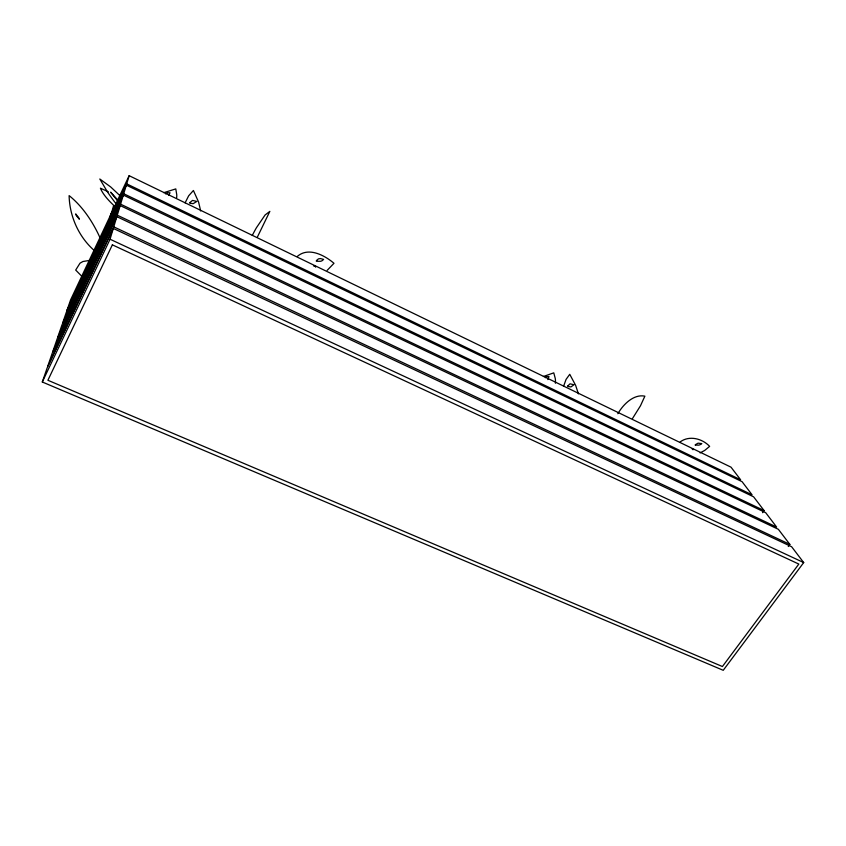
<?xml version="1.0" encoding="UTF-8"?>
<svg xmlns="http://www.w3.org/2000/svg" width="846" height="846" viewBox="0 0 846 846"><rect width="100%" height="100%" fill="white"/><g stroke="black" fill="none" stroke-linecap="round" stroke-linejoin="round"><path stroke-width="1.27" d="M110.583 216.417L113.597 205.599L114.95 207.661M563.616 386.167L566.059 379.42L569.749 374.313L575.64 385.364L578.431 393.866M42.3 382.001L110.054 239.228L113.301 228.431L791.613 546.717L803.7 562.579L723.235 670.307L42.3 382.001L47.08 368.126L113.301 228.431M116.833 216.671L52.304 352.983L47.778 366.096L113.776 226.855L116.833 216.671L778.341 529.289L789.847 544.39L788.282 546.505M117.277 215.191L120.174 205.567L765.683 512.676L776.649 527.079L117.277 215.191L52.96 351.069L57.242 338.654L120.174 205.567M123.326 195.066L61.917 325.076L57.866 336.845L120.587 204.172L123.326 195.066L753.606 496.814L764.075 510.561L762.542 512.687M123.728 193.745L126.318 185.126L742.069 481.67L752.073 494.804L123.728 193.745L62.509 323.362L66.358 312.185L126.318 185.126M126.699 183.868L129.152 175.693L731.029 467.182L740.599 479.745L126.699 183.868L66.919 310.556L70.578 299.939L129.152 175.693M185.105 202.86L188.658 195.817L193.406 190.487L198.599 202.067L200.661 210.971M257.406 237.007L269.853 211.373L265.084 214.99L256.423 227.743A30.319 4.325 -64.9 0 0 252.309 235.4M547.827 379.59L549.001 376.565L546.569 376.618L545.279 377.707M168.745 195.394L170.014 192.761L167.297 192.803L165.721 193.946M632.385 418.696L640.475 405.784L644.874 396.161C636.329 394.416 628.472 400.147 623.153 406.26A27.389 12.352 -63.4 0 0 617.823 413.715M315.537 267.082L315.939 266.638L315.114 266.3M297.337 256.412C308.452 246.672 324.515 255.217 333.98 263.286L327.169 270.36M692.948 449.755L693.403 449.395L692.165 448.983M680.205 441.908C689.279 435.119 702.339 438.577 709.635 446.371L704.718 450.421L700.118 452.896M543.418 376.491L553.77 372.853L555.272 378.511A25.327 23.233 15.4 0 1 555.41 383.238M163.807 192.666L175.788 188.901L176.761 194.823A28.214 24.312 -11.1 0 1 176.634 197.795M89.665 260.399L82.929 261.509L80 263.191L75.696 270.064L82.823 277.319M313.528 265.887L314.31 266.056M108.309 191.788L100.431 188.193A89.898 23.868 27 0 0 115.268 206.794M110.054 239.228L803.7 562.579M113.776 226.855L789.847 544.39M120.587 204.172L764.075 510.561M94.678 250.871C78.868 237.229 69.541 216.407 69.118 195.606C81.29 205.409 90.459 218.458 97.449 232.333A191.207 162.337 -23.2 0 1 100.156 238.117M120.386 196.061L110.689 186.955L99.807 179.003L107.294 191.64A48.19 10.279 55.1 0 0 115.669 203.262M118.154 200.407L110.604 192.158L117.996 201.285M110.139 216.957A104.756 24.09 56.1 0 1 111.693 212.452M567.983 385.797L567.772 386.463L570.944 386.918L574.011 384.75L570.003 383.82L567.983 385.797M190.012 202.49L189.705 203.188L193.174 203.664L196.864 201.411L192.518 200.417L190.012 202.49M112.359 244.843L47.905 380.266L722.421 666.532L798.825 564.071L112.359 244.843M316.552 260.494L316.267 261.086L317.039 261.266L320.539 261.287A4.695 3.574 -7.6 0 0 322.263 260.6L323.616 259.405L320.444 258.569L318.424 258.876L316.552 260.494M695.507 444.615L695.116 445.081L698.701 445.144A4.315 2.549 -19.6 0 0 700.34 444.562L701.799 443.611L698.098 443.156L695.507 444.615M75.981 214.334L75.611 214.027A20.854 17.872 -13.7 0 0 76.669 216.068L79.408 219.209A21.076 18.052 -15.8 0 0 78.34 217.168L75.981 214.334"/></g></svg>
